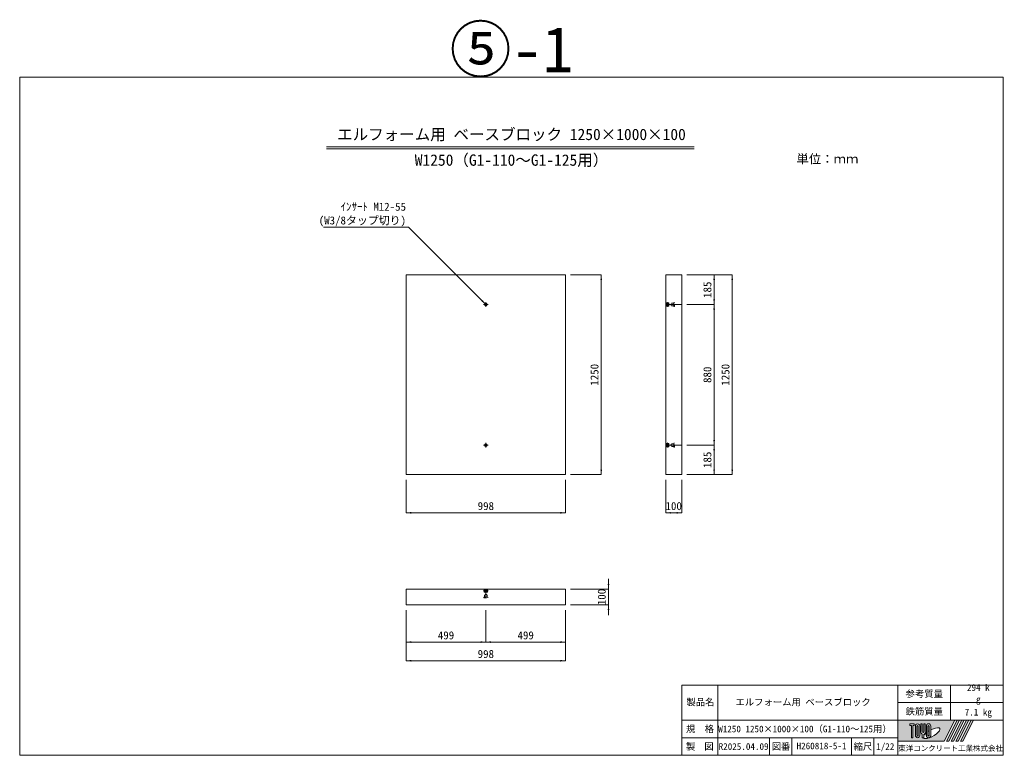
# Model space of a CAD drawing. Units: millimetres at full size; some dimension numbers follow another scale. Extents: x 48 to 43288, y -58809 to -8936.
# Drawn here: x 29712 to 35872, y -41750 to -37144 of the extents above; entities that cross this region are included whole.
import ezdxf
from ezdxf.enums import TextEntityAlignment as Align

# ---------------------------------------------------------------- set-up
doc = ezdxf.new("R2010")
doc.units = ezdxf.units.MM
doc.header["$LTSCALE"] = 75
doc.linetypes.add('USER2', pattern=[8.5725, 5.715, -0.9525, 0.9525, -0.9525])
doc.linetypes.add('USER3', pattern=[0.405, 0.225, -0.18])
for name, color, linetype, lineweight in [('_0-0_', 7, 'Continuous', 9), ('寸法線', 7, 'Continuous', 9), ('引出線', 4, 'Continuous', 9), ('本体', 7, 'Continuous', 9), ('枠', 5, 'Continuous', 5), ('補助線', 8, 'Continuous', 13), ('ｲﾝｻｰﾄ', 3, 'USER3', 5)]:
    doc.layers.add(name, color=color, linetype=linetype, lineweight=lineweight)
doc.styles.add('ＭＳ ゴシック', font='')
doc.styles.get('ＭＳ ゴシック').set_extended_font_data('MS Gothic')

# ---------------------------------------------------------------- blocks, each defined once
blk = doc.blocks.new('filled_arrow')
at = {"color": 0, "linetype": 'Continuous', "lineweight": -2}
blk.add_solid([(7.5, 1.25), (0, 0), (7.5, -1.25)], dxfattribs=at)

msp = doc.modelspace()

# ---------------------------------------------------------------- hatches: boundary and pattern name
at = {"layer": '枠'}
h = msp.add_hatch(color=7, dxfattribs=at)
h.paths.add_polyline_path([(35211.54, -41529.88), (35211.54, -41661.88), (35501.94, -41661.88), (35567.94, -41529.88)])
edge = h.paths.add_edge_path(flags=16)
edge.add_ellipse((35422.39, -41611.14), major_axis=(51.71744, 28.94828), ratio=0.3471473417839756, start_angle=-144.31121551620186, end_angle=72.1899036695537, ccw=False)
edge.add_ellipse((35403.23, -41623.63), major_axis=(-0, 17.6), ratio=0.8463541477272727, start_angle=-160.7034566855098, end_angle=-90.00000000004728)
edge.add_line((35418.13, -41623.63), (35418.13, -41590.08))
edge = h.paths.add_edge_path(flags=16)
edge.add_ellipse((35403.23, -41568.13), major_axis=(-0, 16.24615), ratio=0.8463541586519492, start_angle=-89.99999999999534, end_angle=90.00000000000472, ccw=False)
edge.add_line((35416.98, -41568.13), (35416.98, -41623.63))
edge.add_ellipse((35403.23, -41623.63), major_axis=(-0, 16.24615), ratio=0.8463541586519492, start_angle=90, end_angle=-90, ccw=False)
edge.add_line((35389.48, -41623.63), (35389.48, -41568.13))
edge = h.paths.add_edge_path(flags=16)
edge.add_line((35407.82, -41568.13), (35407.82, -41623.63))
edge.add_ellipse((35403.23, -41623.63), major_axis=(-0, 5.41538), ratio=0.8463540450032638, start_angle=89.99999999992298, end_angle=-90.0000000000768, ccw=False)
edge.add_line((35398.65, -41623.63), (35398.65, -41568.13))
edge.add_ellipse((35403.23, -41568.13), major_axis=(-0, 5.41538), ratio=0.8463540450032638, start_angle=-90.0000000000768, end_angle=89.99999999992292, ccw=False)
edge = h.paths.add_edge_path(flags=16)
edge.add_line((35406.67, -41596.5), (35406.67, -41623.63))
edge.add_ellipse((35403.23, -41623.63), major_axis=(0, 4.06154), ratio=0.8463542628432875, start_angle=90.00000000010266, end_angle=-89.99999999989723, ccw=False)
edge.add_line((35399.8, -41623.63), (35399.8, -41600.94))
edge.add_ellipse((35422.39, -41611.14), major_axis=(51.71744, 28.94828), ratio=0.34714734178397555, start_angle=107.7917414111293, end_angle=126.4713182157414, ccw=False)
edge = h.paths.add_edge_path(flags=16)
edge.add_line((35382.61, -41551.88), (35382.61, -41601.63))
edge.add_ellipse((35368.86, -41601.63), major_axis=(0, 16.24615), ratio=0.8463541586519492, start_angle=-163.34116664069438, end_angle=-90.00000000000477, ccw=False)
edge.add_line((35373.44, -41616.95), (35373.44, -41639.88))
edge.add_line((35373.44, -41639.88), (35364.28, -41639.88))
edge.add_line((35364.28, -41639.88), (35364.28, -41616.95))
edge.add_ellipse((35368.86, -41601.63), major_axis=(-0, 16.24615), ratio=0.8463541586519492, start_angle=90.00000000000472, end_angle=163.34116664069435, ccw=False)
edge.add_line((35355.11, -41601.63), (35355.11, -41551.88))
edge.add_line((35355.11, -41551.88), (35364.28, -41551.88))
edge.add_line((35364.28, -41551.88), (35364.28, -41601.63))
edge.add_ellipse((35368.86, -41601.63), major_axis=(-0, 5.41538), ratio=0.8463540450032638, start_angle=89.99999999999999, end_angle=-90.00000000000001)
edge.add_line((35373.44, -41601.63), (35373.44, -41551.88))
edge.add_line((35373.44, -41551.88), (35382.61, -41551.88))
edge = h.paths.add_edge_path(flags=16)
edge.add_line((35388.34, -41609.62), (35388.34, -41623.63))
edge.add_ellipse((35403.23, -41623.63), major_axis=(-0, 17.6), ratio=0.8463541477272727, start_angle=89.99999999999999, end_angle=-171.54427023796669)
edge.add_ellipse((35422.39, -41611.14), major_axis=(51.71744, 28.94828), ratio=0.34714734178397555, start_angle=-178.64953570016496, end_angle=-148.29244166441356, ccw=False)
edge.add_line((35371.47, -41641.23), (35374.59, -41641.23))
edge.add_line((35374.59, -41641.23), (35374.59, -41624.07))
edge.add_ellipse((35422.39, -41611.14), major_axis=(51.71744, 28.94828), ratio=0.3471473417839755, start_angle=148.2191200047775, end_angle=165.90812145711823, ccw=False)
edge = h.paths.add_edge_path(flags=16)
edge.add_ellipse((35334.48, -41568.13), major_axis=(0, 16.24615), ratio=0.8463541586519492, start_angle=-89.99999999994452, end_angle=90.00000000005593, ccw=False)
edge.add_line((35348.23, -41568.13), (35348.23, -41623.63))
edge.add_ellipse((35334.48, -41623.63), major_axis=(-0, 16.24615), ratio=0.8463541586519492, start_angle=89.9999999999743, end_angle=-90.00000000002598, ccw=False)
edge.add_line((35320.73, -41623.63), (35320.73, -41568.13))
edge = h.paths.add_edge_path(flags=16)
edge.add_line((35339.07, -41568.13), (35339.07, -41623.63))
edge.add_ellipse((35334.48, -41623.63), major_axis=(0, 5.41538), ratio=0.8463540450032638, start_angle=90.00000000007702, end_angle=-89.99999999992326, ccw=False)
edge.add_line((35329.9, -41623.63), (35329.9, -41568.13))
edge.add_ellipse((35334.48, -41568.13), major_axis=(-0, 5.41538), ratio=0.8463540450032638, start_angle=-90.0000000000768, end_angle=89.99999999992292, ccw=False)
h.paths.add_polyline_path([(35313.86, -41551.88), (35313.86, -41562.71), (35304.69, -41562.71), (35304.69, -41639.88), (35295.53, -41639.88), (35295.53, -41562.71), (35286.36, -41562.71), (35286.36, -41551.88)], flags=16)
for points in [[(35516.46, -41661.88), (35530.98, -41661.88), (35596.98, -41529.88), (35582.46, -41529.88)], [(35626.02, -41529.88), (35611.5, -41529.88), (35545.5, -41661.88), (35560.02, -41661.88)], [(35655.06, -41529.88), (35640.54, -41529.88), (35574.54, -41661.88), (35589.06, -41661.88)], [(35684.1, -41529.88), (35669.58, -41529.88), (35603.58, -41661.88), (35618.1, -41661.88)]]:
    msp.add_hatch(color=7, dxfattribs=at).paths.add_polyline_path(points)

# ---------------------------------------------------------------- linework, layer by layer
at = {"layer": '_0-0_'}
for p, q in [((31632.78, -37940.9), (33935.22, -37940.9)), ((31632.63, -37952.79), (33935.22, -37952.79))]:
    msp.add_line(p, q, dxfattribs=at)
at = {"layer": '寸法線'}
for p, q in [((33161.89, -38742.58), (33353.52, -38742.58)), ((33353.52, -38742.58), (33353.52, -39992.58)), ((33889.24, -38742.58), (34173.67, -38742.58)), ((33889.24, -38742.58), (34060.57, -38742.58)), ((34060.57, -38927.58), (34060.57, -38742.58)), ((34173.67, -39992.58), (34173.67, -38742.58)), ((33889.24, -38927.58), (34060.57, -38927.58)), ((33889.24, -38927.58), (34060.57, -38927.58)), ((34060.57, -39807.58), (34060.57, -38927.58)), ((33889.24, -39807.58), (34060.57, -39807.58)), ((33889.24, -39807.58), (34060.57, -39807.58)), ((34060.57, -39992.58), (34060.57, -39807.58)), ((32131.89, -40024.58), (32131.89, -40231.66)), ((33129.89, -40024.58), (33129.89, -40231.66)), ((33161.89, -39992.58), (33353.52, -39992.58)), ((33757.24, -40024.58), (33757.24, -40231.66)), ((33857.24, -40024.58), (33857.24, -40231.66)), ((33889.24, -39992.58), (34173.67, -39992.58)), ((33889.24, -39992.58), (34060.57, -39992.58)), ((32131.89, -40231.66), (33129.89, -40231.66)), ((33757.24, -40231.66), (33857.24, -40231.66)), ((33398.88, -40872.75), (33398.88, -40644.75)), ((33161.89, -40708.75), (33398.88, -40708.75)), ((32131.89, -40840.75), (32131.89, -41157.76)), ((32131.89, -40840.75), (32131.89, -41041.11)), ((32630.89, -40840.75), (32630.89, -41041.11)), ((32630.89, -40840.75), (32630.89, -41041.11)), ((33129.89, -40840.75), (33129.89, -41157.76)), ((33129.89, -40840.75), (33129.89, -41041.11)), ((33161.89, -40808.75), (33398.88, -40808.75)), ((32131.89, -41041.11), (32630.89, -41041.11)), ((32630.89, -41041.11), (33129.89, -41041.11)), ((32131.89, -41157.76), (33129.89, -41157.76))]:
    msp.add_line(p, q, dxfattribs=at)
at = {"layer": '寸法線', "linetype": 'USER2'}
for p, q in [((32616, -38927.58), (32645.78, -38927.58)), ((32630.89, -38942.47), (32630.89, -38912.69)), ((32630.89, -39822.47), (32630.89, -39792.69)), ((32616, -39807.58), (32645.78, -39807.58))]:
    msp.add_line(p, q, dxfattribs=at)
at = {"layer": '引出線'}
msp.add_lwpolyline([(32630.89, -38927.58), (32147.48, -38444.17), (31614.47, -38444.17)], dxfattribs=at)
at = {"layer": '本体'}
for p, q in [((33129.89, -38742.58), (32131.89, -38742.58)), ((32131.89, -38742.58), (32131.89, -39992.58)), ((33129.89, -39992.58), (33129.89, -38742.58)), ((33757.24, -38742.58), (33857.24, -38742.58)), ((33757.24, -38742.58), (33757.24, -39992.58)), ((33857.24, -38742.58), (33857.24, -39992.58)), ((32131.89, -38992.58), (32131.89, -39792.58)), ((32131.89, -39992.58), (33129.89, -39992.58)), ((33757.24, -39992.58), (33857.24, -39992.58)), ((32131.89, -40708.75), (32131.89, -40808.75)), ((32131.89, -40708.75), (33129.89, -40708.75)), ((33129.89, -40708.75), (33129.89, -40808.75)), ((32131.89, -40808.75), (33129.89, -40808.75))]:
    msp.add_line(p, q, dxfattribs=at)
at = {"layer": '枠', "lineweight": 20}
for p, q in [((29711.54, -37503.88), (35871.54, -37503.88)), ((29711.54, -41749.88), (29711.54, -37503.88)), ((35871.54, -41749.88), (35871.54, -37503.88)), ((33857.46, -41749.88), (33857.46, -41309.88)), ((35871.54, -41309.88), (33857.46, -41309.88)), ((34084.01, -41749.88), (34084.01, -41309.88)), ((35211.54, -41749.88), (35211.54, -41309.88)), ((35541.54, -41529.88), (35541.54, -41309.88)), ((35871.54, -41419.88), (35211.54, -41419.88)), ((35871.54, -41529.88), (33857.46, -41529.88)), ((35211.54, -41639.88), (33857.46, -41639.88)), ((34406.36, -41749.88), (34406.36, -41639.88)), ((34546.36, -41749.88), (34546.36, -41639.88)), ((34921.54, -41749.88), (34921.54, -41639.88)), ((35061.54, -41749.88), (35061.54, -41639.88)), ((29711.54, -41749.88), (35871.54, -41749.88))]:
    msp.add_line(p, q, dxfattribs=at)
at = {"layer": '枠'}
for p, q in [((35211.54, -41529.88), (35567.94, -41529.88)), ((35211.54, -41529.88), (35211.54, -41661.88)), ((35286.36, -41551.88), (35286.36, -41562.71)), ((35286.36, -41551.88), (35313.86, -41551.88)), ((35295.53, -41562.71), (35286.36, -41562.71)), ((35295.53, -41562.71), (35295.53, -41639.88)), ((35304.69, -41562.71), (35304.69, -41639.88)), ((35313.86, -41562.71), (35304.69, -41562.71)), ((35313.86, -41551.88), (35313.86, -41562.71)), ((35320.73, -41568.13), (35320.73, -41623.63)), ((35329.9, -41623.63), (35329.9, -41568.13)), ((35339.07, -41568.13), (35339.07, -41623.63)), ((35348.23, -41623.63), (35348.23, -41568.13)), ((35355.11, -41551.88), (35364.28, -41551.88)), ((35355.11, -41601.63), (35355.11, -41551.88)), ((35364.28, -41551.88), (35364.28, -41601.63)), ((35373.44, -41551.88), (35382.61, -41551.88)), ((35373.44, -41601.63), (35373.44, -41551.88)), ((35382.61, -41551.88), (35382.61, -41601.63)), ((35389.48, -41568.13), (35389.48, -41623.63)), ((35398.65, -41623.63), (35398.65, -41568.13)), ((35407.82, -41568.13), (35407.82, -41623.63)), ((35416.98, -41623.63), (35416.98, -41568.13)), ((35567.94, -41529.88), (35501.94, -41661.88)), ((35582.46, -41529.88), (35516.46, -41661.88)), ((35596.98, -41529.88), (35530.98, -41661.88)), ((35611.5, -41529.88), (35545.5, -41661.88)), ((35626.02, -41529.88), (35560.02, -41661.88)), ((35640.54, -41529.88), (35574.54, -41661.88)), ((35582.46, -41529.88), (35596.98, -41529.88)), ((35655.06, -41529.88), (35589.06, -41661.88)), ((35669.58, -41529.88), (35603.58, -41661.88)), ((35611.5, -41529.88), (35626.02, -41529.88)), ((35684.1, -41529.88), (35618.1, -41661.88)), ((35640.54, -41529.88), (35655.06, -41529.88)), ((35669.58, -41529.88), (35684.1, -41529.88)), ((35304.69, -41639.88), (35295.53, -41639.88)), ((35364.28, -41616.95), (35364.28, -41639.88)), ((35373.44, -41639.88), (35364.28, -41639.88)), ((35371.47, -41641.23), (35374.59, -41641.23)), ((35373.44, -41616.95), (35373.44, -41639.88)), ((35374.59, -41624.07), (35374.59, -41641.23)), ((35388.34, -41609.62), (35388.34, -41623.63)), ((35399.8, -41623.63), (35399.8, -41600.94)), ((35406.67, -41596.5), (35406.67, -41623.63)), ((35418.13, -41623.63), (35418.13, -41590.08)), ((35211.54, -41661.88), (35501.94, -41661.88)), ((35516.46, -41661.88), (35530.98, -41661.88)), ((35545.5, -41661.88), (35560.02, -41661.88)), ((35574.54, -41661.88), (35589.06, -41661.88)), ((35603.58, -41661.88), (35618.1, -41661.88))]:
    msp.add_line(p, q, dxfattribs=at)
for centre, major_axis, ratio, start_param, end_param in [((35334.48, -41568.13), (0, 16.24615), 0.846354, 4.7123889803855095, 7.85398163397531), ((35334.48, -41568.13), (-0, 5.41538), 0.846354, 4.7123889803835555, 7.853981633973345), ((35403.23, -41568.13), (-0, 16.24615), 0.846354, 4.712388980384759, 7.853981633974552), ((35403.23, -41568.13), (-0, 5.41538), 0.846354, 4.7123889803835555, 7.853981633973345), ((35422.39, -41611.14), (51.71744, 28.94828), 0.347147, 4.262185332381554, 7.7429162813385775), ((35334.48, -41623.63), (-0, 16.24615), 0.846354, 1.5707963267945175, 4.712388980384306), ((35334.48, -41623.63), (0, 5.41538), 0.846354, 1.5707963267960343, 4.712388980385824), ((35368.86, -41601.63), (-0, 16.24615), 0.846354, 1.570796326794966, 2.801755744135212), ((35368.86, -41601.63), (-0, 5.41538), 0.846354, 1.5707963267948963, 4.71238898038469), ((35422.39, -41611.14), (51.71744, 28.94828), 0.347147, 3.209397509057183, 4.200445063285393), ((35368.86, -41601.63), (0, 16.24615), 0.846354, 3.4814295630443737, 4.7123889803846195), ((35422.39, -41611.14), (51.71744, 28.94828), 0.347147, 2.081519664122414, 2.5155126073167438), ((35403.23, -41623.63), (-0, 17.6), 0.846354, 1.5707963267948963, 3.315467866329019), ((35403.23, -41623.63), (-0, 16.24615), 0.846354, 1.5707963267948963, 4.71238898038469), ((35403.23, -41623.63), (-0, 5.41538), 0.846354, 1.5707963267937584, 4.7123889803835555), ((35403.23, -41623.63), (0, 4.06154), 0.846354, 1.5707963267964138, 4.7123889803862085), ((35422.39, -41611.14), (51.71744, 28.94828), 0.347147, 1.6817405097969744, 1.8219833196615158), ((35403.23, -41623.63), (-0, 17.6), 0.846354, 3.533843800013911, 4.712388980383992)]:
    msp.add_ellipse(centre, major_axis=major_axis, ratio=ratio, start_param=start_param, end_param=end_param, dxfattribs=at)
at = {"layer": '補助線'}
for p, q in [((33857.24, -38927.58), (33757.24, -38927.58)), ((33757.24, -38927.58), (33812.24, -38927.58)), ((33857.24, -39807.58), (33757.24, -39807.58)), ((33757.24, -39807.58), (33812.24, -39807.58)), ((32630.89, -40708.75), (32630.89, -40763.75))]:
    msp.add_line(p, q, dxfattribs=at)
at = {"layer": 'ｲﾝｻｰﾄ'}
for p, q in [((33757.24, -38916.83), (33766.49, -38915.58)), ((33757.24, -38938.33), (33757.24, -38916.83)), ((33762.24, -38935.83), (33762.24, -38919.33)), ((33762.24, -38919.33), (33808.24, -38919.33)), ((33762.24, -38922.33), (33792.24, -38922.33)), ((33766.49, -38940.83), (33766.49, -38914.33)), ((33766.49, -38914.33), (33767.99, -38914.33)), ((33767.99, -38940.83), (33767.99, -38914.33)), ((33777.24, -38916.83), (33767.99, -38915.58)), ((33777.24, -38938.33), (33777.24, -38916.83)), ((33792.24, -38932.83), (33792.24, -38922.33)), ((33808.24, -38914.83), (33812.24, -38914.83)), ((33808.24, -38940.33), (33808.24, -38914.83)), ((33812.24, -38940.33), (33812.24, -38914.83)), ((33757.24, -38938.33), (33766.49, -38939.58)), ((33762.24, -38932.83), (33792.24, -38932.83)), ((33762.24, -38935.83), (33808.24, -38935.83)), ((33766.49, -38940.83), (33767.99, -38940.83)), ((33777.24, -38938.33), (33767.99, -38939.58)), ((33808.24, -38940.33), (33812.24, -38940.33)), ((33757.24, -39796.83), (33766.49, -39795.58)), ((33757.24, -39818.33), (33757.24, -39796.83)), ((33757.24, -39818.33), (33766.49, -39819.58)), ((33762.24, -39815.83), (33762.24, -39799.33)), ((33762.24, -39799.33), (33808.24, -39799.33)), ((33762.24, -39802.33), (33792.24, -39802.33)), ((33762.24, -39812.83), (33792.24, -39812.83)), ((33762.24, -39815.83), (33808.24, -39815.83)), ((33766.49, -39820.83), (33766.49, -39794.33)), ((33766.49, -39794.33), (33767.99, -39794.33)), ((33766.49, -39820.83), (33767.99, -39820.83)), ((33767.99, -39820.83), (33767.99, -39794.33)), ((33777.24, -39796.83), (33767.99, -39795.58)), ((33777.24, -39818.33), (33767.99, -39819.58)), ((33777.24, -39818.33), (33777.24, -39796.83)), ((33792.24, -39812.83), (33792.24, -39802.33)), ((33808.24, -39794.83), (33812.24, -39794.83)), ((33808.24, -39820.33), (33808.24, -39794.83)), ((33808.24, -39820.33), (33812.24, -39820.33)), ((33812.24, -39820.33), (33812.24, -39794.83)), ((32620.14, -40708.75), (32618.89, -40718)), ((32620.14, -40708.75), (32641.64, -40708.75)), ((32622.64, -40713.75), (32639.14, -40713.75)), ((32622.64, -40713.75), (32622.64, -40759.75)), ((32625.64, -40713.75), (32625.64, -40743.75)), ((32636.14, -40713.75), (32636.14, -40743.75)), ((32639.14, -40713.75), (32639.14, -40759.75)), ((32641.64, -40708.75), (32642.89, -40718)), ((32617.64, -40718), (32617.64, -40719.5)), ((32617.64, -40718), (32644.14, -40718)), ((32617.64, -40719.5), (32644.14, -40719.5)), ((32618.14, -40759.75), (32618.14, -40763.75)), ((32618.14, -40759.75), (32643.64, -40759.75)), ((32618.14, -40763.75), (32643.64, -40763.75)), ((32620.14, -40728.75), (32618.89, -40719.5)), ((32620.14, -40728.75), (32641.64, -40728.75)), ((32625.64, -40743.75), (32636.14, -40743.75)), ((32641.64, -40728.75), (32642.89, -40719.5)), ((32643.64, -40759.75), (32643.64, -40763.75)), ((32644.14, -40718), (32644.14, -40719.5))]:
    msp.add_line(p, q, dxfattribs=at)
at = {"layer": 'ｲﾝｻｰﾄ', "linetype": 'Continuous', "lineweight": 9}
for centre in [(32630.89, -38927.58), (32630.89, -39807.58)]:
    msp.add_circle(centre, 8.25, dxfattribs=at)

# ---------------------------------------------------------------- block references
at = {"layer": '寸法線', "xscale": 4.27, "yscale": 4.27}
for p, rotation in [((33353.52, -38742.58), 270), ((34060.57, -38742.58), 270), ((34173.67, -38742.58), 270), ((34060.57, -38927.58), 90), ((34060.57, -38927.58), 270), ((34060.57, -39807.58), 90), ((34060.57, -39807.58), 270), ((33353.52, -39992.58), 90), ((34060.57, -39992.58), 90), ((34173.67, -39992.58), 90), ((33129.89, -40231.66), 180), ((33857.24, -40231.66), 180), ((33398.88, -40708.75), 90), ((33398.88, -40808.75), 270), ((32630.89, -41041.11), 180), ((33129.89, -41041.11), 180), ((33129.89, -41157.76), 180)]:
    msp.add_blockref('filled_arrow', p, dxfattribs=dict(at, rotation=rotation))
for p in [(32131.89, -40231.66), (33757.24, -40231.66), (32131.89, -41041.11), (32630.89, -41041.11), (32131.89, -41157.76)]:
    msp.add_blockref('filled_arrow', p, dxfattribs=at)
at = {"layer": '引出線', "xscale": 4.27, "yscale": 4.27, "rotation": 135}
msp.add_blockref('filled_arrow', (32630.89, -38927.58), dxfattribs=at)

# ---------------------------------------------------------------- texts
at = {"layer": '_0-0_', "style": 'ＭＳ ゴシック'}
for s, height, p in [('エルフォーム用 ベースブロック 1250×1000×100', 71.21, (32791.54, -37919.49)), ('W1250（G1-110～G1-125用）', 71.21, (32791.54, -38080.25)), ('単位：ｍｍ', 56.96, (34769.95, -38061.73))]:
    msp.add_text(s, height=height, dxfattribs=at).set_placement(p, align=Align.BOTTOM_CENTER)
msp.add_text('H260818-5-1', height=41.77, dxfattribs=at).set_placement((34576.83, -41724.44), align=Align.BOTTOM_LEFT)
at = {"layer": '寸法線', "style": 'ＭＳ ゴシック'}
for s, p in [('185', (34018.17, -38835.08)), ('1250', (33311.12, -39367.58)), ('880', (34018.17, -39367.58)), ('1250', (34131.27, -39367.58)), ('185', (34018.17, -39900.08)), ('100', (33356.48, -40758.75))]:
    msp.add_text(s, height=50.13, rotation=90, dxfattribs=at).set_placement(p, align=Align.MIDDLE_CENTER)
for s, p in [('998', (32630.89, -40189.26)), ('100', (33807.24, -40189.29)), ('499', (32381.39, -40998.71)), ('499', (32880.39, -40998.71)), ('998', (32630.89, -41115.36))]:
    msp.add_text(s, height=50.13, dxfattribs=at).set_placement(p, align=Align.MIDDLE_CENTER)
at = {"layer": '引出線', "style": 'ＭＳ ゴシック'}
for s, p in [('ｲﾝｻｰﾄ M12-55', (31721.22, -38355.55)), ('(W3/8タップ切り)', (31584.47, -38441.35))]:
    msp.add_text(s, height=50.13, dxfattribs=at).set_placement(p, align=Align.BOTTOM_LEFT)
at = {"layer": '枠', "color": 7, "style": 'ＭＳ ゴシック'}
for s, p in [('294 k', (35643.73, -41304.67)), ('g', (35700.71, -41378))]:
    msp.add_text(s, height=41.77, dxfattribs=at).set_placement(p, align=Align.TOP_LEFT)
for s, height, p in [('製品名', 41.77, (33974.63, -41417.08)), ('エルフォーム用 ベースブロック ', 41.77, (34631.87, -41417.08)), ('参考質量', 41.77, (35376.54, -41364.88)), ('鉄筋質量', 41.77, (35376.54, -41474.88)), ('7.1 kg', 41.77, (35714.95, -41479.82)), ('規\u3000格', 41.77, (33972, -41584.88)), ('W1250 1250×1000×100（G1-110～125用）', 41.77, (34629.25, -41584.88)), ('製  図', 41.77, (33970.74, -41694.88)), ('R2025.04.09', 41.77, (34245.19, -41694.88)), ('図番', 41.77, (34479.47, -41694.88)), ('縮尺', 41.77, (34992.15, -41694.88)), ('1/22', 41.77, (35132.46, -41694.88)), ('東洋コンクリート工業株式会社', 33.42, (35541.54, -41705.88))]:
    msp.add_text(s, height=height, dxfattribs=at).set_placement(p, align=Align.MIDDLE_CENTER)
at = {"layer": '補助線', "color": 1, "style": 'ＭＳ ゴシック'}
msp.add_text('⑤-1', height=284.8, dxfattribs=at).set_placement((32791.54, -37558.5), align=Align.BOTTOM_CENTER)

doc.saveas('drawing.dxf')
